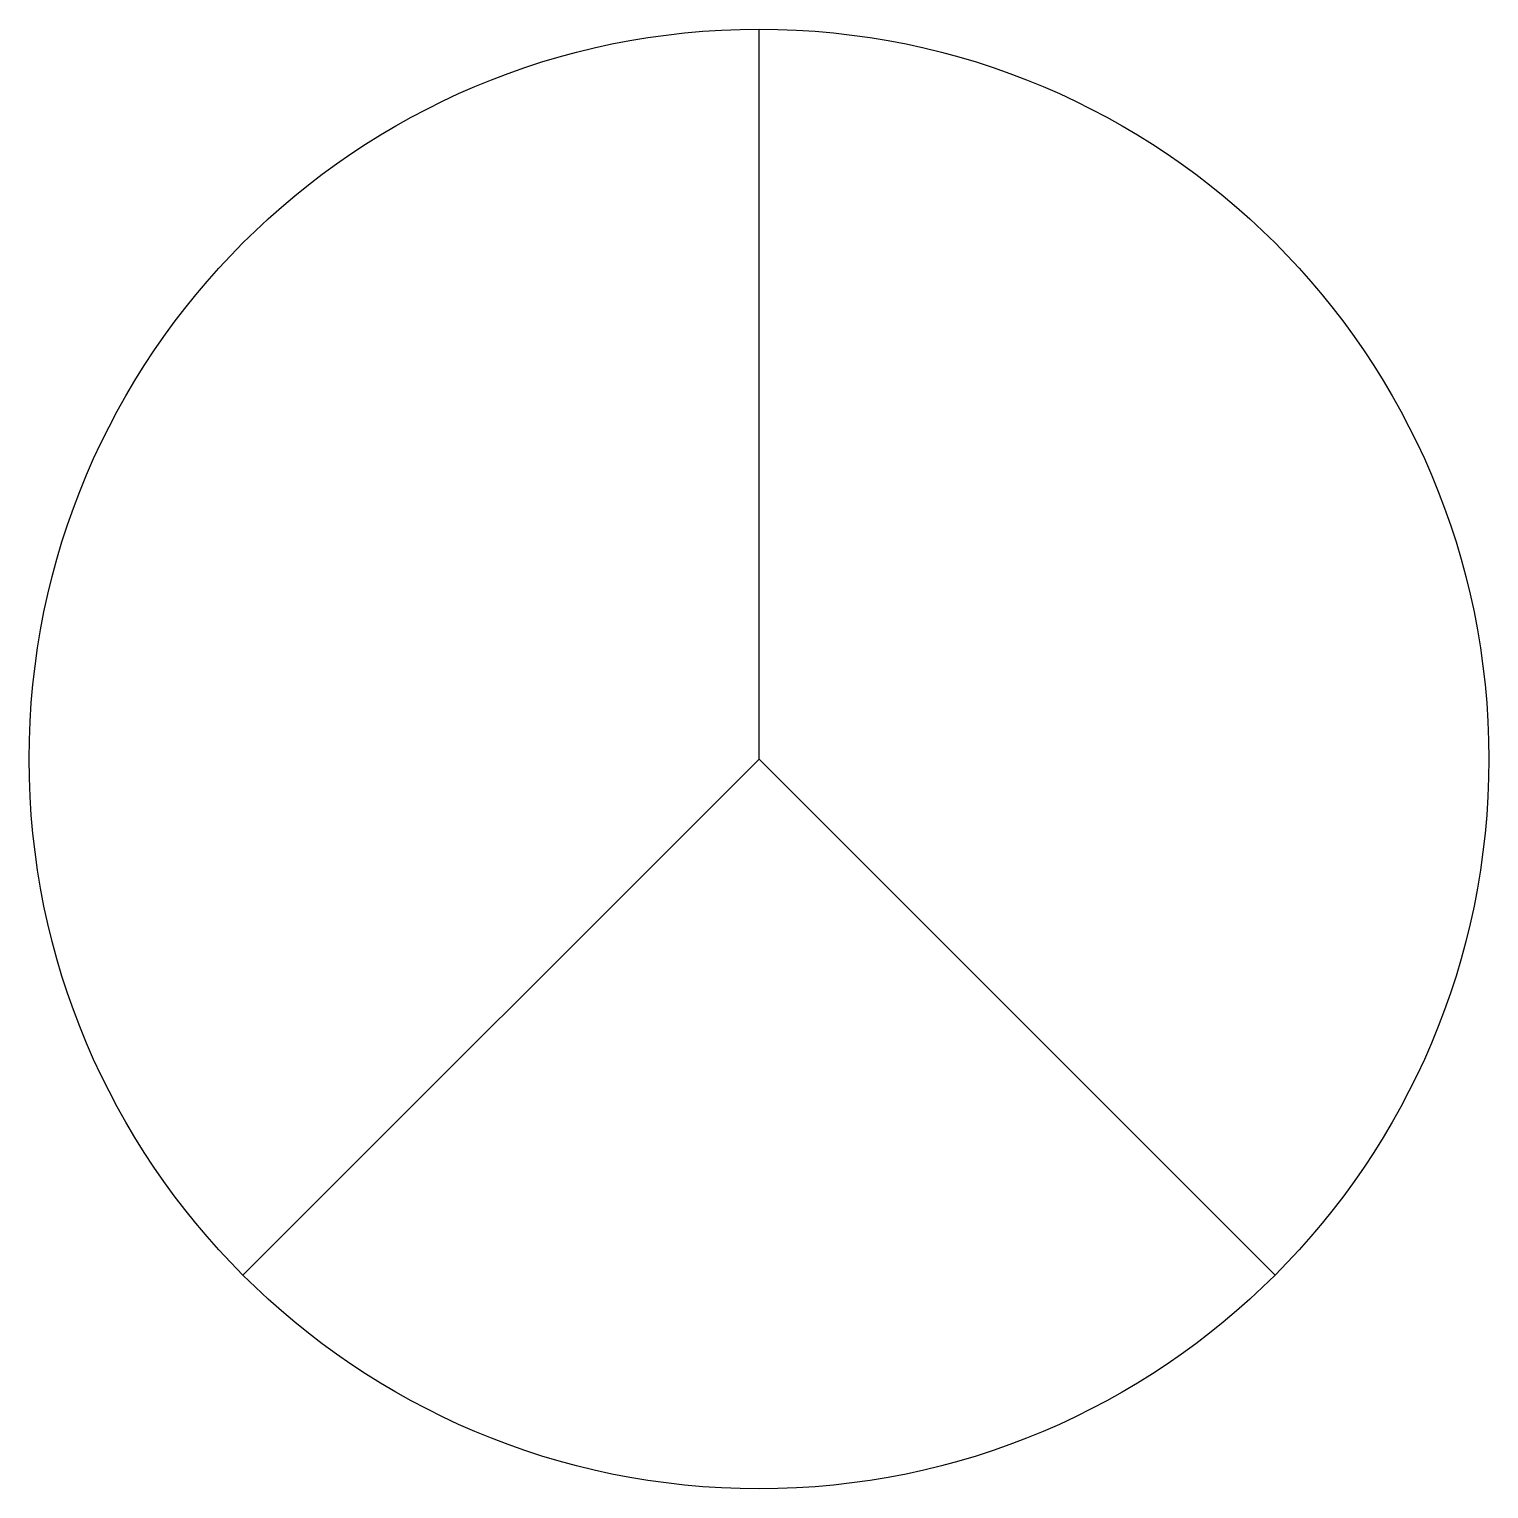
# Model space of a CAD drawing. Extents: x -1.03 to 1.03, y -1.03 to 1.03.
import ezdxf

# ---------------------------------------------------------------- set-up
doc = ezdxf.new("R2010")
doc.units = 0

msp = doc.modelspace()

# ---------------------------------------------------------------- linework, layer by layer
for q in [(0, 1.0312), (-0.7292, -0.7292), (0.7292, -0.7292)]:
    msp.add_line((0, 0), q)
msp.add_circle((0, 0), 1.0313)

doc.saveas('drawing.dxf')
